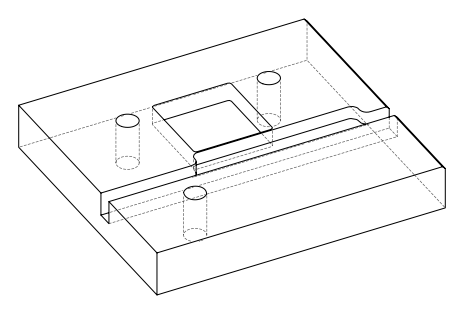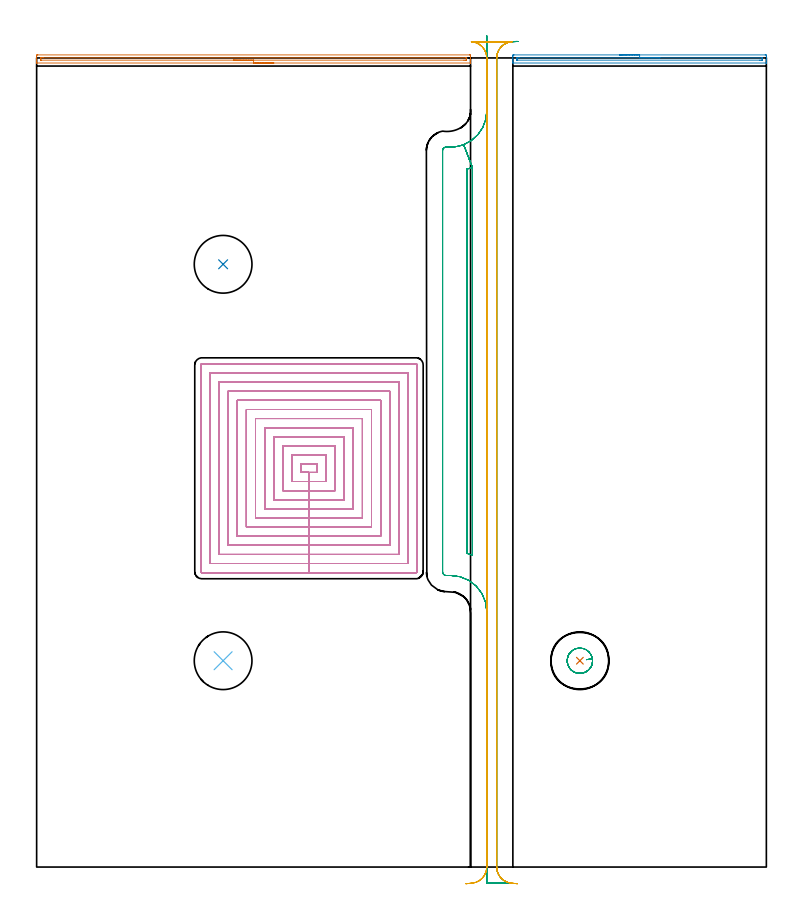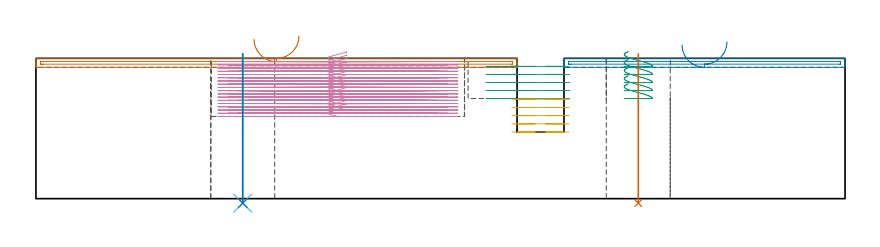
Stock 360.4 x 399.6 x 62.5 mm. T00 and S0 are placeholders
(PLAN: 8 operations, 4 tool changes, 128.3 min)
(1 AREA_MILL | FG_CHAMFER_SURFACE | UGT0205_001 | 3.59 min | 1739 mm3)
(2 AREA_MILL_1 | FG_CHAMFER_SURFACE_1 | UGT0205_001 | 2.16 min | 1024 mm3)
(3 MILL_OPEN_POCKET | POCKET_OPEN | NXT0201_012 | Follow Part, ap 4, ae 75% | 14.03 min | 249743 mm3)
(4 MILL_RECTANGULAR_POCKET | POCKET_RECTANGULAR_STRAIGHT | NXT0201_008 | Follow Part, ap 1.5, ae 75% | 98.93 min | 318473 mm3)
(5 MILL_RECTANGULAR_SLOT | SLOT_RECTANGULAR | NXT0201_012 | Follow Part, ap 4, ae 75% | 8.81 min | 124439 mm3)
(6 INDEXABLE_INSERT_DRILL_THROUGH_HOLE_FROM_SOLID | STEP1HOLE | NXT0302_028 | 0.27 min | 39815 mm3)
(7 INDEXABLE_INSERT_DRILL_THROUGH_HOLE_FROM_SOLID_1 | STEP1HOLE_1 | NXT0302_028 | 0.27 min | 28450 mm3)
(8 INDEXABLE_INSERT_DRILL_THROUGH_HOLE_FROM_SOLID_2 | STEP1HOLE_2 | NXT0302_028 | 0.27 min | 39854 mm3)
(TOOL UGT0205_001 | Chamfer Mill 20 x 3 x 45 deg. | D20 FL50 Z2)
(TOOL NXT0201_012 | ENDMILL 16mm [2P460-1600-NA 1630] | D16 FL38 Z6)
(TOOL NXT0201_008 | ENDMILL 6mm [2P460-0600-NA 1630] | D6 FL26 Z6)
(TOOL NXT0302_028 | Index. Insert Drill 28.5mm [880-D2850L32-03] | D28.5 PA176 FL86 Z2)
(OP 1 AREA_MILL)
G17 G21 G94 G90
T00 M6
G54
G17 G0 G90 X117.15 Y397.1 S1061 M3
G43 Z72.5 H0
G94 G1 X117.112 Z71.628 F250.
X116.998 Z70.763
X116.809 Z69.912
X116.547 Z69.08
X116.213 Z68.274
X115.81 Z67.5
X115.341 Z66.764
X114.81 Z66.072
X114.221 Z65.429
X113.578 Z64.839
X112.886 Z64.308
X112.15 Z63.84
X111.376 Z63.437
X110.57 Z63.103
X109.738 Z62.841
X108.886 Z62.652
X108.022 Z62.538
X107.15 Z62.5
X0.149
X0.01 Y397.103 Z62.488
X0.002 Y397.187 Z62.405
X0. Y397.276 Z62.323
Y397.943 Z61.656
Y398.521 Z61.079
Y399.1 Z60.496
Y399.39 Z60.207
Y399.968 Z59.629
Y400.258 Z59.34
X0.004 Y400.836 Z58.758
X0.01 Y401.093 Z58.502
X0.326 Y401.098 Z58.5
X0.594 Y401.1
X213.705
X213.974 Y401.098
X214.29 Y401.093 Z58.502
X214.3 Y400.836 Z58.758
Y400.258 Z59.34
Y399.968 Z59.629
Y399.39 Z60.207
Y399.1 Z60.496
Y398.521 Z61.079
Y398.232 Z61.367
Y397.276 Z62.323
X214.298 Y397.187 Z62.405
X214.29 Y397.103 Z62.488
X214.151 Y397.1 Z62.5
X107.15
Y398.514 Z61.086
X2.378 Y398.515 Z61.085
X2.086 Y398.516 Z61.084
X2.03 Y398.519 Z61.081
X2.01 Y398.521 Z61.079
X2.007 Y398.532 Z61.068
X2.002 Y398.598 Z61.002
X2.001 Y399.1 Z60.5
X2.002 Y399.466 Z60.134
X2.007 Y399.59 Z60.01
X2.012 Y399.679 Z59.921
X2.077 Y399.68 Z59.92
X2.378 Y399.684 Z59.916
X2.668 Y399.685 Z59.915
X3.27 Y399.686 Z59.914
X211.922 Y399.685 Z59.915
X212.214 Y399.684 Z59.916
X212.27 Y399.681 Z59.919
X212.29 Y399.679 Z59.921
X212.293 Y399.668 Z59.932
X212.298 Y399.602 Z59.998
X212.299 Y399.1 Z60.5
X212.298 Y398.734 Z60.866
X212.293 Y398.61 Z60.99
X212.288 Y398.521 Z61.079
X212.222 Y398.52 Z61.08
X211.922 Y398.516 Z61.084
X211.632 Y398.515 Z61.085
X211.03 Y398.514 Z61.086
X107.15
X106.278 Z61.124
X105.413 Z61.238
X104.562 Z61.426
X103.73 Z61.689
X102.924 Z62.023
X102.15 Z62.425
X101.414 Z62.894
X100.722 Z63.425
X100.079 Z64.015
X99.489 Z64.658
X98.958 Z65.35
X98.49 Z66.086
X98.087 Z66.86
X97.753 Z67.666
X97.491 Z68.498
X97.302 Z69.349
X97.188 Z70.214
X97.15 Z71.086
G0 Z72.5
M5
M2
(OP 2 AREA_MILL_1)
G17 G21 G94 G90
T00 M6
G54
G17 G0 G90 X287.8 Y401.1 S1061 M3
G43 Z72.5 H0
Z68.5
G94 G1 X287.838 Z67.628 F250.
X287.952 Z66.763
X288.141 Z65.912
X288.403 Z65.08
X288.737 Z64.274
X289.14 Z63.5
X289.608 Z62.764
X290.14 Z62.072
X290.729 Z61.429
X291.372 Z60.84
X292.064 Z60.308
X292.8 Z59.84
X293.574 Z59.437
X294.38 Z59.103
X295.212 Z58.841
X296.064 Z58.652
X296.928 Z58.538
X297.8 Z58.5
X359.8
X360.069 Y401.098
X360.39 Y401.093 Z58.502
X360.4 Y400.836 Z58.758
Y400.268 Z59.329
Y399.968 Z59.629
Y399.4 Z60.197
Y399.1 Z60.496
Y398.5 Z61.1
Y398.232 Z61.367
Y397.282 Z62.317
X360.399 Y397.191 Z62.401
X360.397 Y397.15 Z62.441
X360.39 Y397.103 Z62.488
X360.246 Y397.1 Z62.5
X235.354
X235.21 Y397.103 Z62.488
X235.202 Y397.19 Z62.402
X235.2 Y397.282 Z62.317
Y397.964 Z61.635
Y398.5 Z61.1
Y399.1 Z60.496
Y399.4 Z60.197
Y399.968 Z59.629
Y400.268 Z59.329
X235.204 Y400.836 Z58.758
X235.21 Y401.093 Z58.502
X235.531 Y401.098 Z58.5
X235.8 Y401.1
X297.8
Y399.686 Z59.914
X358.016 Y399.685 Z59.915
X358.308 Y399.684 Z59.916
X358.367 Y399.681 Z59.919
X358.39 Y399.679 Z59.921
X358.392 Y399.667 Z59.933
X358.398 Y399.596 Z60.004
X358.399 Y399.1 Z60.5
X358.397 Y398.729 Z60.871
X358.39 Y398.602 Z60.998
X358.382 Y398.521 Z61.079
X358.316 Y398.52 Z61.08
X358.016 Y398.516 Z61.084
X357.725 Y398.515 Z61.085
X357.123 Y398.514 Z61.086
X237.584 Y398.515 Z61.085
X237.292 Y398.516 Z61.084
X237.233 Y398.519 Z61.081
X237.21 Y398.521 Z61.079
X237.208 Y398.533 Z61.067
X237.202 Y398.604 Z60.996
X237.201 Y399.1 Z60.5
X237.203 Y399.471 Z60.129
X237.21 Y399.598 Z60.002
X237.218 Y399.679 Z59.921
X237.284 Y399.681 Z59.919
X237.584 Y399.684 Z59.916
X237.875 Y399.685 Z59.915
X238.476 Y399.686 Z59.914
X297.8
X298.672 Z59.952
X299.536 Z60.066
X300.388 Z60.255
X301.22 Z60.517
X302.026 Z60.851
X302.8 Z61.254
X303.536 Z61.723
X304.228 Z62.254
X304.871 Z62.843
X305.46 Z63.486
X305.992 Z64.178
X306.46 Z64.914
X306.863 Z65.688
X307.197 Z66.494
X307.459 Z67.326
X307.648 Z68.178
X307.762 Z69.043
X307.8 Z69.914
G0 Z72.5
M5
M2
(OP 3 MILL_OPEN_POCKET)
G17 G21 G94 G90
T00 M6
G54
G17 G0 G90 X222.3 Y410.6 S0 M3
G43 Z72.5 H1
Z58.92
G94 G1 Y407.6 F250.
Y373.4 F500.
G2 X210.891 Y356.787 R17.8
G1 X215.2 Y345.587
G2 X212.5 Y344.694 R29.8
G1 Y154.906
G2 X215.2 Y154.013 R29.8
G1 Y345.587
X210.891 Y356.787
G2 X204.5 Y355.6 R17.8
G1 X202.3
G3 X200.5 Y353.8 R1.8
G1 Y145.8
G3 X202.3 Y144. R1.8
G1 X204.5
G2 X222.3 Y126.2 R17.8
G1 Y-8.
X234.508
Y-7.97
G2 X227.2 Y0. R8.
G1 Y399.6
G2 X234.401 Y407.56 R8.
G1 X237.386 Y407.86 F250.
G0 X222.3 Y410.6 Z55.34
G1 Y407.6
Y373.4 F500.
G2 X210.891 Y356.787 R17.8
G1 X215.2 Y345.587
G2 X212.5 Y344.694 R29.8
G1 Y154.906
G2 X215.2 Y154.013 R29.8
G1 Y345.587
X210.891 Y356.787
G2 X204.5 Y355.6 R17.8
G1 X202.3
G3 X200.5 Y353.8 R1.8
G1 Y145.8
G3 X202.3 Y144. R1.8
G1 X204.5
G2 X222.3 Y126.2 R17.8
G1 Y-8.
X234.508
Y-7.97
G2 X227.2 Y0. R8.
G1 Y399.6
G2 X234.8 Y407.59 R8.
G1 X237.796 Y407.74 F250.
G0 X222.3 Y410.6 Z51.76
G1 Y407.6
Y373.4 F500.
G2 X210.891 Y356.787 R17.8
G1 X215.2 Y345.587
G2 X212.5 Y344.694 R29.8
G1 Y154.906
G2 X215.2 Y154.013 R29.8
G1 Y345.587
X210.891 Y356.787
G2 X204.5 Y355.6 R17.8
G1 X202.3
G3 X200.5 Y353.8 R1.8
G1 Y145.8
G3 X202.3 Y144. R1.8
G1 X204.5
G2 X222.3 Y126.2 R17.8
G1 Y-8.
X234.508
Y-7.97
G2 X227.2 Y0. R8.
G1 Y399.6
G2 X234.8 Y407.59 R8.
G1 X237.796 Y407.74 F250.
G0 X222.3 Y410.6 Z48.18
G1 Y407.6
Y373.4 F500.
G2 X210.891 Y356.787 R17.8
G1 X215.2 Y345.587
G2 X212.5 Y344.694 R29.8
G1 Y154.906
G2 X215.2 Y154.013 R29.8
G1 Y345.587
X210.891 Y356.787
G2 X204.5 Y355.6 R17.8
G1 X202.3
G3 X200.5 Y353.8 R1.8
G1 Y145.8
G3 X202.3 Y144. R1.8
G1 X204.5
G2 X222.3 Y126.2 R17.8
G1 Y-8.
X234.508
Y-7.97
G2 X227.2 Y0. R8.
G1 Y399.6
G2 X234.8 Y407.59 R8.
G1 X237.796 Y407.74 F250.
G0 X222.3 Y410.6 Z44.6
G1 Y407.6
Y373.4 F500.
G2 X210.891 Y356.787 R17.8
G1 X215.2 Y345.587
G2 X212.5 Y344.694 R29.8
G1 Y154.906
G2 X215.2 Y154.013 R29.8
G1 Y345.587
X210.891 Y356.787
G2 X204.5 Y355.6 R17.8
G1 X202.3
G3 X200.5 Y353.8 R1.8
G1 Y145.8
G3 X202.3 Y144. R1.8
G1 X204.5
G2 X222.3 Y126.2 R17.8
G1 Y-8.
X234.508
Y-7.97
G2 X227.2 Y0. R8.
G1 Y399.6
G2 X234.8 Y407.59 R8.
G1 X237.796 Y407.74 F250.
G0 Z72.5
X263.881 Y106.326
Z65.5
G1 X263.432 Y105.828 Z65.32
X263.042 Y105.288 Z65.142
X262.712 Y104.71 Z64.963
X262.445 Y104.1 Z64.785
X262.244 Y103.465 Z64.607
X262.112 Y102.813 Z64.428
X262.05 Y102.15 Z64.25
Y101.65 Z64.116
X262.112 Y100.987 Z63.937
X262.244 Y100.335 Z63.759
X262.445 Y99.7 Z63.581
X262.712 Y99.09 Z63.402
X263.042 Y98.512 Z63.224
X263.432 Y97.972 Z63.046
X263.877 Y97.477 Z62.867
X264.372 Y97.032 Z62.689
X264.912 Y96.642 Z62.51
X265.49 Y96.312 Z62.332
X266.1 Y96.045 Z62.154
X266.735 Y95.844 Z61.975
X267.387 Y95.712 Z61.797
X268.05 Y95.65 Z61.618
X268.55 Z61.484
X269.213 Y95.712 Z61.306
X269.865 Y95.844 Z61.128
X270.5 Y96.045 Z60.949
X271.11 Y96.312 Z60.771
X271.688 Y96.642 Z60.592
X272.228 Y97.032 Z60.414
X272.723 Y97.477 Z60.236
X273.168 Y97.972 Z60.057
X273.558 Y98.512 Z59.879
X273.888 Y99.09 Z59.7
X274.155 Y99.7 Z59.522
X274.356 Y100.335 Z59.344
X274.488 Y100.987 Z59.165
X274.55 Y101.65 Z58.987
Y101.9 Z58.92
G3 X268.3 Y108.15 R6.25 F500.
X274.55 Y101.9 R-6.25
X274.47 Y102.896 R6.25
G1 X271.508 Y102.418 F250.
G0 X263.881 Y106.326 Z61.92
G1 X263.432 Y105.828 Z61.74
X263.042 Y105.288 Z61.562
X262.712 Y104.71 Z61.383
X262.445 Y104.1 Z61.205
X262.244 Y103.465 Z61.027
X262.112 Y102.813 Z60.848
X262.05 Y102.15 Z60.67
Y101.65 Z60.536
X262.112 Y100.987 Z60.357
X262.244 Y100.335 Z60.179
X262.445 Y99.7 Z60.001
X262.712 Y99.09 Z59.822
X263.042 Y98.512 Z59.644
X263.432 Y97.972 Z59.466
X263.877 Y97.477 Z59.287
X264.372 Y97.032 Z59.109
X264.912 Y96.642 Z58.93
X265.49 Y96.312 Z58.752
X266.1 Y96.045 Z58.574
X266.735 Y95.844 Z58.395
X267.387 Y95.712 Z58.217
X268.05 Y95.65 Z58.038
X268.55 Z57.904
X269.213 Y95.712 Z57.726
X269.865 Y95.844 Z57.548
X270.5 Y96.045 Z57.369
X271.11 Y96.312 Z57.191
X271.688 Y96.642 Z57.012
X272.228 Y97.032 Z56.834
X272.723 Y97.477 Z56.656
X273.168 Y97.972 Z56.477
X273.558 Y98.512 Z56.299
X273.888 Y99.09 Z56.121
X274.155 Y99.7 Z55.942
X274.356 Y100.335 Z55.764
X274.488 Y100.987 Z55.585
X274.55 Y101.65 Z55.407
Y101.9 Z55.34
G3 X268.3 Y108.15 R6.25 F500.
X274.55 Y101.9 R-6.25
X274.47 Y102.896 R6.25
G1 X271.508 Y102.418 F250.
G0 X263.881 Y106.326 Z58.34
G1 X263.432 Y105.828 Z58.16
X263.042 Y105.288 Z57.982
X262.712 Y104.71 Z57.803
X262.445 Y104.1 Z57.625
X262.244 Y103.465 Z57.447
X262.112 Y102.813 Z57.268
X262.05 Y102.15 Z57.09
Y101.65 Z56.956
X262.112 Y100.987 Z56.778
X262.244 Y100.335 Z56.599
X262.445 Y99.7 Z56.421
X262.712 Y99.09 Z56.242
X263.042 Y98.512 Z56.064
X263.432 Y97.972 Z55.886
X263.877 Y97.477 Z55.707
X264.372 Y97.032 Z55.529
X264.912 Y96.642 Z55.35
X265.49 Y96.312 Z55.172
X266.1 Y96.045 Z54.994
X266.735 Y95.844 Z54.815
X267.387 Y95.712 Z54.637
X268.05 Y95.65 Z54.458
X268.55 Z54.324
X269.213 Y95.712 Z54.146
X269.865 Y95.844 Z53.968
X270.5 Y96.045 Z53.789
X271.11 Y96.312 Z53.611
X271.688 Y96.642 Z53.432
X272.228 Y97.032 Z53.254
X272.723 Y97.477 Z53.076
X273.168 Y97.972 Z52.897
X273.558 Y98.512 Z52.719
X273.888 Y99.09 Z52.541
X274.155 Y99.7 Z52.362
X274.356 Y100.335 Z52.184
X274.488 Y100.987 Z52.005
X274.55 Y101.65 Z51.827
Y101.9 Z51.76
G3 X268.3 Y108.15 R6.25 F500.
X274.55 Y101.9 R-6.25
X274.47 Y102.896 R6.25
G1 X271.508 Y102.418 F250.
G0 X263.881 Y106.326 Z54.76
G1 X263.432 Y105.828 Z54.58
X263.042 Y105.288 Z54.402
X262.712 Y104.71 Z54.223
X262.445 Y104.1 Z54.045
X262.244 Y103.465 Z53.867
X262.112 Y102.813 Z53.688
X262.05 Y102.15 Z53.51
Y101.65 Z53.376
X262.112 Y100.987 Z53.198
X262.244 Y100.335 Z53.019
X262.445 Y99.7 Z52.841
X262.712 Y99.09 Z52.662
X263.042 Y98.512 Z52.484
X263.432 Y97.972 Z52.306
X263.877 Y97.477 Z52.127
X264.372 Y97.032 Z51.949
X264.912 Y96.642 Z51.77
X265.49 Y96.312 Z51.592
X266.1 Y96.045 Z51.414
X266.735 Y95.844 Z51.235
X267.387 Y95.712 Z51.057
X268.05 Y95.65 Z50.878
X268.55 Z50.744
X269.213 Y95.712 Z50.566
X269.865 Y95.844 Z50.388
X270.5 Y96.045 Z50.209
X271.11 Y96.312 Z50.031
X271.688 Y96.642 Z49.852
X272.228 Y97.032 Z49.674
X272.723 Y97.477 Z49.496
X273.168 Y97.972 Z49.317
X273.558 Y98.512 Z49.139
X273.888 Y99.09 Z48.961
X274.155 Y99.7 Z48.782
X274.356 Y100.335 Z48.604
X274.488 Y100.987 Z48.425
X274.55 Y101.65 Z48.247
Y101.9 Z48.18
G3 X268.3 Y108.15 R6.25 F500.
X274.55 Y101.9 R-6.25
X274.47 Y102.896 R6.25
G1 X271.508 Y102.418 F250.
G0 X263.881 Y106.326 Z51.18
G1 X263.432 Y105.828 Z51.
X263.042 Y105.288 Z50.822
X262.712 Y104.71 Z50.644
X262.445 Y104.1 Z50.465
X262.244 Y103.465 Z50.287
X262.112 Y102.813 Z50.108
X262.05 Y102.15 Z49.93
Y101.65 Z49.796
X262.112 Y100.987 Z49.618
X262.244 Y100.335 Z49.439
X262.445 Y99.7 Z49.261
X262.712 Y99.09 Z49.082
X263.042 Y98.512 Z48.904
X263.432 Y97.972 Z48.726
X263.877 Y97.477 Z48.547
X264.372 Y97.032 Z48.369
X264.912 Y96.642 Z48.19
X265.49 Y96.312 Z48.012
X266.1 Y96.045 Z47.834
X266.735 Y95.844 Z47.655
X267.387 Y95.712 Z47.477
X268.05 Y95.65 Z47.298
X268.55 Z47.164
X269.213 Y95.712 Z46.986
X269.865 Y95.844 Z46.808
X270.5 Y96.045 Z46.629
X271.11 Y96.312 Z46.451
X271.688 Y96.642 Z46.273
X272.228 Y97.032 Z46.094
X272.723 Y97.477 Z45.916
X273.168 Y97.972 Z45.737
X273.558 Y98.512 Z45.559
X273.888 Y99.09 Z45.381
X274.155 Y99.7 Z45.202
X274.356 Y100.335 Z45.024
X274.488 Y100.987 Z44.845
X274.55 Y101.65 Z44.667
Y101.9 Z44.6
G3 X268.3 Y108.15 R6.25 F500.
X274.55 Y101.9 R-6.25
X274.47 Y102.896 R6.25
G1 X271.508 Y102.418 F250.
G0 Z72.5
M5
M2
(OP 4 MILL_RECTANGULAR_POCKET)
G17 G21 G94 G90
T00 M6
G54
G17 G0 G90 X138.4 Y198.234 S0 M3
G43 Z72.5 H1
Z65.5
G94 G1 Y199. Z65.295 F250.
X130.6 Z63.205
Y194.9 Z62.106
X134.5 Z61.061
X138.4 F500.
Y199.
X130.6
Y194.9
X134.5
Y190.4
X142.9
Y203.5
X126.1
Y190.4
X134.5
Y185.9
X147.4
Y208.
X121.6
Y185.9
X134.5
Y181.4
X151.9
Y212.5
X117.1
Y181.4
X134.5
Y176.9
X156.4
Y217.
X112.6
Y176.9
X134.5
Y172.4
X160.9
Y221.5
X108.1
Y172.4
X134.5
Y167.9
X165.4
Y226.
X103.6
Y167.9
X134.5
Y163.4
X169.9
Y230.5
X99.1
Y163.4
X134.5
Y158.9
X174.4
Y235.
X94.6
Y158.9
X134.5
Y154.4
X178.9
Y239.5
X90.1
Y154.4
X134.5
Y149.9
X183.4
Y244.
X85.6
Y149.9
X134.5
Y145.4
X187.4
G3 X187.9 Y145.9 R0.5
G1 Y248.
G3 X187.4 Y248.5 R0.5
G1 X81.6
G3 X81.1 Y248. R0.5
G1 Y145.9
G3 X81.6 Y145.4 R0.5
G1 X134.5
X135.5
G0 X138.4 Y198.234 Z64.061
G1 Y199. Z63.856 F250.
X130.6 Z61.766
Y194.9 Z60.667
X134.5 Z59.622
X138.4 F500.
Y199.
X130.6
Y194.9
X134.5
Y190.4
X142.9
Y203.5
X126.1
Y190.4
X134.5
Y185.9
X147.4
Y208.
X121.6
Y185.9
X134.5
Y181.4
X151.9
Y212.5
X117.1
Y181.4
X134.5
Y176.9
X156.4
Y217.
X112.6
Y176.9
X134.5
Y172.4
X160.9
Y221.5
X108.1
Y172.4
X134.5
Y167.9
X165.4
Y226.
X103.6
Y167.9
X134.5
Y163.4
X169.9
Y230.5
X99.1
Y163.4
X134.5
Y158.9
X174.4
Y235.
X94.6
Y158.9
X134.5
Y154.4
X178.9
Y239.5
X90.1
Y154.4
X134.5
Y149.9
X183.4
Y244.
X85.6
Y149.9
X134.5
Y145.4
X187.4
G3 X187.9 Y145.9 R0.5
G1 Y248.
G3 X187.4 Y248.5 R0.5
G1 X81.6
G3 X81.1 Y248. R0.5
G1 Y145.9
G3 X81.6 Y145.4 R0.5
G1 X134.5
X135.5
G0 X138.4 Y198.234 Z62.622
G1 Y199. Z62.417 F250.
X130.6 Z60.327
Y194.9 Z59.228
X134.5 Z58.183
X138.4 F500.
Y199.
X130.6
Y194.9
X134.5
Y190.4
X142.9
Y203.5
X126.1
Y190.4
X134.5
Y185.9
X147.4
Y208.
X121.6
Y185.9
X134.5
Y181.4
X151.9
Y212.5
X117.1
Y181.4
X134.5
Y176.9
X156.4
Y217.
X112.6
Y176.9
X134.5
Y172.4
X160.9
Y221.5
X108.1
Y172.4
X134.5
Y167.9
X165.4
Y226.
X103.6
Y167.9
X134.5
Y163.4
X169.9
Y230.5
X99.1
Y163.4
X134.5
Y158.9
X174.4
Y235.
X94.6
Y158.9
X134.5
Y154.4
X178.9
Y239.5
X90.1
Y154.4
X134.5
Y149.9
X183.4
Y244.
X85.6
Y149.9
X134.5
Y145.4
X187.4
G3 X187.9 Y145.9 R0.5
G1 Y248.
G3 X187.4 Y248.5 R0.5
G1 X81.6
G3 X81.1 Y248. R0.5
G1 Y145.9
G3 X81.6 Y145.4 R0.5
G1 X134.5
X135.5
G0 X138.4 Y198.234 Z61.183
G1 Y199. Z60.978 F250.
X130.6 Z58.888
Y194.9 Z57.789
X134.5 Z56.744
X138.4 F500.
Y199.
X130.6
Y194.9
X134.5
Y190.4
X142.9
Y203.5
X126.1
Y190.4
X134.5
Y185.9
X147.4
Y208.
X121.6
Y185.9
X134.5
Y181.4
X151.9
Y212.5
X117.1
Y181.4
X134.5
Y176.9
X156.4
Y217.
X112.6
Y176.9
X134.5
Y172.4
X160.9
Y221.5
X108.1
Y172.4
X134.5
Y167.9
X165.4
Y226.
X103.6
Y167.9
X134.5
Y163.4
X169.9
Y230.5
X99.1
Y163.4
X134.5
Y158.9
X174.4
Y235.
X94.6
Y158.9
X134.5
Y154.4
X178.9
Y239.5
X90.1
Y154.4
X134.5
Y149.9
X183.4
Y244.
X85.6
Y149.9
X134.5
Y145.4
X187.4
G3 X187.9 Y145.9 R0.5
G1 Y248.
G3 X187.4 Y248.5 R0.5
G1 X81.6
G3 X81.1 Y248. R0.5
G1 Y145.9
G3 X81.6 Y145.4 R0.5
G1 X134.5
X135.5
G0 X138.4 Y198.234 Z59.744
G1 Y199. Z59.539 F250.
X130.6 Z57.449
Y194.9 Z56.35
X134.5 Z55.305
X138.4 F500.
Y199.
X130.6
Y194.9
X134.5
Y190.4
X142.9
Y203.5
X126.1
Y190.4
X134.5
Y185.9
X147.4
Y208.
X121.6
Y185.9
X134.5
Y181.4
X151.9
Y212.5
X117.1
Y181.4
X134.5
Y176.9
X156.4
Y217.
X112.6
Y176.9
X134.5
Y172.4
X160.9
Y221.5
X108.1
Y172.4
X134.5
Y167.9
X165.4
Y226.
X103.6
Y167.9
X134.5
Y163.4
X169.9
Y230.5
X99.1
Y163.4
X134.5
Y158.9
X174.4
Y235.
X94.6
Y158.9
X134.5
Y154.4
X178.9
Y239.5
X90.1
Y154.4
X134.5
Y149.9
X183.4
Y244.
X85.6
Y149.9
X134.5
Y145.4
X187.4
G3 X187.9 Y145.9 R0.5
G1 Y248.
G3 X187.4 Y248.5 R0.5
G1 X81.6
G3 X81.1 Y248. R0.5
G1 Y145.9
G3 X81.6 Y145.4 R0.5
G1 X134.5
X135.5
G0 X138.4 Y198.234 Z58.305
G1 Y199. Z58.1 F250.
X130.6 Z56.01
Y194.9 Z54.912
X134.5 Z53.867
X138.4 F500.
Y199.
X130.6
Y194.9
X134.5
Y190.4
X142.9
Y203.5
X126.1
Y190.4
X134.5
Y185.9
X147.4
Y208.
X121.6
Y185.9
X134.5
Y181.4
X151.9
Y212.5
X117.1
Y181.4
X134.5
Y176.9
X156.4
Y217.
X112.6
Y176.9
X134.5
Y172.4
X160.9
Y221.5
X108.1
Y172.4
X134.5
Y167.9
X165.4
Y226.
X103.6
Y167.9
X134.5
Y163.4
X169.9
Y230.5
X99.1
Y163.4
X134.5
Y158.9
X174.4
Y235.
X94.6
Y158.9
X134.5
Y154.4
X178.9
Y239.5
X90.1
Y154.4
X134.5
Y149.9
X183.4
Y244.
X85.6
Y149.9
X134.5
Y145.4
X187.4
G3 X187.9 Y145.9 R0.5
G1 Y248.
G3 X187.4 Y248.5 R0.5
G1 X81.6
G3 X81.1 Y248. R0.5
G1 Y145.9
G3 X81.6 Y145.4 R0.5
G1 X134.5
X135.5
G0 X138.4 Y198.234 Z56.867
G1 Y199. Z56.661 F250.
X130.6 Z54.571
Y194.9 Z53.473
X134.5 Z52.428
X138.4 F500.
Y199.
X130.6
Y194.9
X134.5
Y190.4
X142.9
Y203.5
X126.1
Y190.4
X134.5
Y185.9
X147.4
Y208.
X121.6
Y185.9
X134.5
Y181.4
X151.9
Y212.5
X117.1
Y181.4
X134.5
Y176.9
X156.4
Y217.
X112.6
Y176.9
X134.5
Y172.4
X160.9
Y221.5
X108.1
Y172.4
X134.5
Y167.9
X165.4
Y226.
X103.6
Y167.9
X134.5
Y163.4
X169.9
Y230.5
X99.1
Y163.4
X134.5
Y158.9
X174.4
Y235.
X94.6
Y158.9
X134.5
Y154.4
X178.9
Y239.5
X90.1
Y154.4
X134.5
Y149.9
X183.4
Y244.
X85.6
Y149.9
X134.5
Y145.4
X187.4
G3 X187.9 Y145.9 R0.5
G1 Y248.
G3 X187.4 Y248.5 R0.5
G1 X81.6
G3 X81.1 Y248. R0.5
G1 Y145.9
G3 X81.6 Y145.4 R0.5
G1 X134.5
X135.5
G0 X138.4 Y198.234 Z55.428
G1 Y199. Z55.222 F250.
X130.6 Z53.132
Y194.9 Z52.034
X134.5 Z50.989
X138.4 F500.
Y199.
X130.6
Y194.9
X134.5
Y190.4
X142.9
Y203.5
X126.1
Y190.4
X134.5
Y185.9
X147.4
Y208.
X121.6
Y185.9
X134.5
Y181.4
X151.9
Y212.5
X117.1
Y181.4
X134.5
Y176.9
X156.4
Y217.
X112.6
Y176.9
X134.5
Y172.4
X160.9
Y221.5
X108.1
Y172.4
X134.5
Y167.9
X165.4
Y226.
X103.6
Y167.9
X134.5
Y163.4
X169.9
Y230.5
X99.1
Y163.4
X134.5
Y158.9
X174.4
Y235.
X94.6
Y158.9
X134.5
Y154.4
X178.9
Y239.5
X90.1
Y154.4
X134.5
Y149.9
X183.4
Y244.
X85.6
Y149.9
X134.5
Y145.4
X187.4
G3 X187.9 Y145.9 R0.5
G1 Y248.
G3 X187.4 Y248.5 R0.5
G1 X81.6
G3 X81.1 Y248. R0.5
G1 Y145.9
G3 X81.6 Y145.4 R0.5
G1 X134.5
X135.5
G0 X138.4 Y198.234 Z53.989
G1 Y199. Z53.784 F250.
X130.6 Z51.694
Y194.9 Z50.595
X134.5 Z49.55
X138.4 F500.
Y199.
X130.6
Y194.9
X134.5
Y190.4
X142.9
Y203.5
X126.1
Y190.4
X134.5
Y185.9
X147.4
Y208.
X121.6
Y185.9
X134.5
Y181.4
X151.9
Y212.5
X117.1
Y181.4
X134.5
Y176.9
X156.4
Y217.
X112.6
Y176.9
X134.5
Y172.4
X160.9
Y221.5
X108.1
Y172.4
X134.5
Y167.9
X165.4
Y226.
X103.6
Y167.9
X134.5
Y163.4
X169.9
Y230.5
X99.1
Y163.4
X134.5
Y158.9
X174.4
Y235.
X94.6
Y158.9
X134.5
Y154.4
X178.9
Y239.5
X90.1
Y154.4
X134.5
Y149.9
X183.4
Y244.
X85.6
Y149.9
X134.5
Y145.4
X187.4
G3 X187.9 Y145.9 R0.5
G1 Y248.
G3 X187.4 Y248.5 R0.5
G1 X81.6
G3 X81.1 Y248. R0.5
G1 Y145.9
G3 X81.6 Y145.4 R0.5
G1 X134.5
X135.5
G0 X138.4 Y198.234 Z52.55
G1 Y199. Z52.345 F250.
X130.6 Z50.255
Y194.9 Z49.156
X134.5 Z48.111
X138.4 F500.
Y199.
X130.6
Y194.9
X134.5
Y190.4
X142.9
Y203.5
X126.1
Y190.4
X134.5
Y185.9
X147.4
Y208.
X121.6
Y185.9
X134.5
Y181.4
X151.9
Y212.5
X117.1
Y181.4
X134.5
Y176.9
X156.4
Y217.
X112.6
Y176.9
X134.5
Y172.4
X160.9
Y221.5
X108.1
Y172.4
X134.5
Y167.9
X165.4
Y226.
X103.6
Y167.9
X134.5
Y163.4
X169.9
Y230.5
X99.1
Y163.4
X134.5
Y158.9
X174.4
Y235.
X94.6
Y158.9
X134.5
Y154.4
X178.9
Y239.5
X90.1
Y154.4
X134.5
Y149.9
X183.4
Y244.
X85.6
Y149.9
X134.5
Y145.4
X187.4
G3 X187.9 Y145.9 R0.5
G1 Y248.
G3 X187.4 Y248.5 R0.5
G1 X81.6
G3 X81.1 Y248. R0.5
G1 Y145.9
G3 X81.6 Y145.4 R0.5
G1 X134.5
X135.5
G0 X138.4 Y198.234 Z51.111
G1 Y199. Z50.906 F250.
X130.6 Z48.816
Y194.9 Z47.717
X134.5 Z46.672
X138.4 F500.
Y199.
X130.6
Y194.9
X134.5
Y190.4
X142.9
Y203.5
X126.1
Y190.4
X134.5
Y185.9
X147.4
Y208.
X121.6
Y185.9
X134.5
Y181.4
X151.9
Y212.5
X117.1
Y181.4
X134.5
Y176.9
X156.4
Y217.
X112.6
Y176.9
X134.5
Y172.4
X160.9
Y221.5
X108.1
Y172.4
X134.5
Y167.9
X165.4
Y226.
X103.6
Y167.9
X134.5
Y163.4
X169.9
Y230.5
X99.1
Y163.4
X134.5
Y158.9
X174.4
Y235.
X94.6
Y158.9
X134.5
Y154.4
X178.9
Y239.5
X90.1
Y154.4
X134.5
Y149.9
X183.4
Y244.
X85.6
Y149.9
X134.5
Y145.4
X187.4
G3 X187.9 Y145.9 R0.5
G1 Y248.
G3 X187.4 Y248.5 R0.5
G1 X81.6
G3 X81.1 Y248. R0.5
G1 Y145.9
G3 X81.6 Y145.4 R0.5
G1 X134.5
X135.5
G0 X138.4 Y198.234 Z49.672
G1 Y199. Z49.467 F250.
X130.6 Z47.377
Y194.9 Z46.278
X134.5 Z45.233
X138.4 F500.
Y199.
X130.6
Y194.9
X134.5
Y190.4
X142.9
Y203.5
X126.1
Y190.4
X134.5
Y185.9
X147.4
Y208.
X121.6
Y185.9
X134.5
Y181.4
X151.9
Y212.5
X117.1
Y181.4
X134.5
Y176.9
X156.4
Y217.
X112.6
Y176.9
X134.5
Y172.4
X160.9
Y221.5
X108.1
Y172.4
X134.5
Y167.9
X165.4
Y226.
X103.6
Y167.9
X134.5
Y163.4
X169.9
Y230.5
X99.1
Y163.4
X134.5
Y158.9
X174.4
Y235.
X94.6
Y158.9
X134.5
Y154.4
X178.9
Y239.5
X90.1
Y154.4
X134.5
Y149.9
X183.4
Y244.
X85.6
Y149.9
X134.5
Y145.4
X187.4
G3 X187.9 Y145.9 R0.5
G1 Y248.
G3 X187.4 Y248.5 R0.5
G1 X81.6
G3 X81.1 Y248. R0.5
G1 Y145.9
G3 X81.6 Y145.4 R0.5
G1 X134.5
X135.5
G0 X138.4 Y198.234 Z48.233
G1 Y199. Z48.028 F250.
X130.6 Z45.938
Y194.9 Z44.839
X134.5 Z43.794
X138.4 F500.
Y199.
X130.6
Y194.9
X134.5
Y190.4
X142.9
Y203.5
X126.1
Y190.4
X134.5
Y185.9
X147.4
Y208.
X121.6
Y185.9
X134.5
Y181.4
X151.9
Y212.5
X117.1
Y181.4
X134.5
Y176.9
X156.4
Y217.
X112.6
Y176.9
X134.5
Y172.4
X160.9
Y221.5
X108.1
Y172.4
X134.5
Y167.9
X165.4
Y226.
X103.6
Y167.9
X134.5
Y163.4
X169.9
Y230.5
X99.1
Y163.4
X134.5
Y158.9
X174.4
Y235.
X94.6
Y158.9
X134.5
Y154.4
X178.9
Y239.5
X90.1
Y154.4
X134.5
Y149.9
X183.4
Y244.
X85.6
Y149.9
X134.5
Y145.4
X187.4
G3 X187.9 Y145.9 R0.5
G1 Y248.
G3 X187.4 Y248.5 R0.5
G1 X81.6
G3 X81.1 Y248. R0.5
G1 Y145.9
G3 X81.6 Y145.4 R0.5
G1 X134.5
X135.5
G0 X138.4 Y198.234 Z46.794
G1 Y199. Z46.589 F250.
X130.6 Z44.499
Y194.9 Z43.401
X134.5 Z42.356
X138.4 F500.
Y199.
X130.6
Y194.9
X134.5
Y190.4
X142.9
Y203.5
X126.1
Y190.4
X134.5
Y185.9
X147.4
Y208.
X121.6
Y185.9
X134.5
Y181.4
X151.9
Y212.5
X117.1
Y181.4
X134.5
Y176.9
X156.4
Y217.
X112.6
Y176.9
X134.5
Y172.4
X160.9
Y221.5
X108.1
Y172.4
X134.5
Y167.9
X165.4
Y226.
X103.6
Y167.9
X134.5
Y163.4
X169.9
Y230.5
X99.1
Y163.4
X134.5
Y158.9
X174.4
Y235.
X94.6
Y158.9
X134.5
Y154.4
X178.9
Y239.5
X90.1
Y154.4
X134.5
Y149.9
X183.4
Y244.
X85.6
Y149.9
X134.5
Y145.4
X187.4
G3 X187.9 Y145.9 R0.5
G1 Y248.
G3 X187.4 Y248.5 R0.5
G1 X81.6
G3 X81.1 Y248. R0.5
G1 Y145.9
G3 X81.6 Y145.4 R0.5
G1 X134.5
X135.5
G0 X138.4 Y198.234 Z45.356
G1 Y199. Z45.15 F250.
X130.6 Z43.06
Y194.9 Z41.962
X134.5 Z40.917
X138.4 F500.
Y199.
X130.6
Y194.9
X134.5
Y190.4
X142.9
Y203.5
X126.1
Y190.4
X134.5
Y185.9
X147.4
Y208.
X121.6
Y185.9
X134.5
Y181.4
X151.9
Y212.5
X117.1
Y181.4
X134.5
Y176.9
X156.4
Y217.
X112.6
Y176.9
X134.5
Y172.4
X160.9
Y221.5
X108.1
Y172.4
X134.5
Y167.9
X165.4
Y226.
X103.6
Y167.9
X134.5
Y163.4
X169.9
Y230.5
X99.1
Y163.4
X134.5
Y158.9
X174.4
Y235.
X94.6
Y158.9
X134.5
Y154.4
X178.9
Y239.5
X90.1
Y154.4
X134.5
Y149.9
X183.4
Y244.
X85.6
Y149.9
X134.5
Y145.4
X187.4
G3 X187.9 Y145.9 R0.5
G1 Y248.
G3 X187.4 Y248.5 R0.5
G1 X81.6
G3 X81.1 Y248. R0.5
G1 Y145.9
G3 X81.6 Y145.4 R0.5
G1 X134.5
X135.5
G0 X138.4 Y198.234 Z43.917
G1 Y199. Z43.711 F250.
X130.6 Z41.621
Y194.9 Z40.523
X134.5 Z39.478
X138.4 F500.
Y199.
X130.6
Y194.9
X134.5
Y190.4
X142.9
Y203.5
X126.1
Y190.4
X134.5
Y185.9
X147.4
Y208.
X121.6
Y185.9
X134.5
Y181.4
X151.9
Y212.5
X117.1
Y181.4
X134.5
Y176.9
X156.4
Y217.
X112.6
Y176.9
X134.5
Y172.4
X160.9
Y221.5
X108.1
Y172.4
X134.5
Y167.9
X165.4
Y226.
X103.6
Y167.9
X134.5
Y163.4
X169.9
Y230.5
X99.1
Y163.4
X134.5
Y158.9
X174.4
Y235.
X94.6
Y158.9
X134.5
Y154.4
X178.9
Y239.5
X90.1
Y154.4
X134.5
Y149.9
X183.4
Y244.
X85.6
Y149.9
X134.5
Y145.4
X187.4
G3 X187.9 Y145.9 R0.5
G1 Y248.
G3 X187.4 Y248.5 R0.5
G1 X81.6
G3 X81.1 Y248. R0.5
G1 Y145.9
G3 X81.6 Y145.4 R0.5
G1 X134.5
X135.5
G0 X138.4 Y198.234 Z42.478
G1 Y199. Z42.272 F250.
X130.6 Z40.182
Y194.9 Z39.084
X134.5 Z38.039
X138.4 F500.
Y199.
X130.6
Y194.9
X134.5
Y190.4
X142.9
Y203.5
X126.1
Y190.4
X134.5
Y185.9
X147.4
Y208.
X121.6
Y185.9
X134.5
Y181.4
X151.9
Y212.5
X117.1
Y181.4
X134.5
Y176.9
X156.4
Y217.
X112.6
Y176.9
X134.5
Y172.4
X160.9
Y221.5
X108.1
Y172.4
X134.5
Y167.9
X165.4
Y226.
X103.6
Y167.9
X134.5
Y163.4
X169.9
Y230.5
X99.1
Y163.4
X134.5
Y158.9
X174.4
Y235.
X94.6
Y158.9
X134.5
Y154.4
X178.9
Y239.5
X90.1
Y154.4
X134.5
Y149.9
X183.4
Y244.
X85.6
Y149.9
X134.5
Y145.4
X187.4
G3 X187.9 Y145.9 R0.5
G1 Y248.
G3 X187.4 Y248.5 R0.5
G1 X81.6
G3 X81.1 Y248. R0.5
G1 Y145.9
G3 X81.6 Y145.4 R0.5
G1 X134.5
X135.5
G0 X138.4 Y198.234 Z41.039
G1 Y199. Z40.834 F250.
X130.6 Z38.744
Y194.9 Z37.645
X134.5 Z36.6
X138.4 F500.
Y199.
X130.6
Y194.9
X134.5
Y190.4
X142.9
Y203.5
X126.1
Y190.4
X134.5
Y185.9
X147.4
Y208.
X121.6
Y185.9
X134.5
Y181.4
X151.9
Y212.5
X117.1
Y181.4
X134.5
Y176.9
X156.4
Y217.
X112.6
Y176.9
X134.5
Y172.4
X160.9
Y221.5
X108.1
Y172.4
X134.5
Y167.9
X165.4
Y226.
X103.6
Y167.9
X134.5
Y163.4
X169.9
Y230.5
X99.1
Y163.4
X134.5
Y158.9
X174.4
Y235.
X94.6
Y158.9
X134.5
Y154.4
X178.9
Y239.5
X90.1
Y154.4
X134.5
Y149.9
X183.4
Y244.
X85.6
Y149.9
X134.5
Y145.4
X187.4
G3 X187.9 Y145.9 R0.5
G1 Y248.
G3 X187.4 Y248.5 R0.5
G1 X81.6
G3 X81.1 Y248. R0.5
G1 Y145.9
G3 X81.6 Y145.4 R0.5
G1 X134.5
X135.5
G0 Z72.5
M5
M2
(OP 5 MILL_RECTANGULAR_SLOT)
G17 G21 G94 G90
T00 M6
G54
G17 G0 G90 X237.497 Y-8.23 S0 M3
G43 Z72.5 H1
Z44.278
G94 G1 X234.508 Y-7.97 F250.
G2 X227.2 Y0. R8. F500.
G1 Y399.6
G2 X234.8 Y407.59 R8.
G1 X214.7
G2 X222.3 Y399.6 R8.
G1 Y0.
G2 X214.992 Y-7.97 R8.
G1 X212.003 Y-8.23 F250.
G0 X237.497 Z40.633
G1 X234.508 Y-7.97
G2 X227.2 Y0. R8. F500.
G1 Y399.6
G2 X234.8 Y407.59 R8.
G1 X214.7
G2 X222.3 Y399.6 R8.
G1 Y0.
G2 X214.992 Y-7.97 R8.
G1 X212.003 Y-8.23 F250.
G0 X237.497 Z36.989
G1 X234.508 Y-7.97
G2 X227.2 Y0. R8. F500.
G1 Y399.6
G2 X234.8 Y407.59 R8.
G1 X214.7
G2 X222.3 Y399.6 R8.
G1 Y0.
G2 X214.992 Y-7.97 R8.
G1 X212.003 Y-8.23 F250.
G0 X237.497 Z33.344
G1 X234.508 Y-7.97
G2 X227.2 Y0. R8. F500.
G1 Y399.6
G2 X234.8 Y407.59 R8.
G1 X214.7
G2 X222.3 Y399.6 R8.
G1 Y0.
G2 X214.992 Y-7.97 R8.
G1 X212.003 Y-8.23 F250.
G0 X237.497 Z29.7
G1 X234.508 Y-7.97
G2 X227.2 Y0. R8. F500.
G1 Y399.6
G2 X234.8 Y407.59 R8.
G1 X214.7
G2 X222.3 Y399.6 R8.
G1 Y0.
G2 X214.992 Y-7.97 R8.
G1 X212.003 Y-8.23 F250.
G0 Z72.5
M5
M2
(OP 6 INDEXABLE_INSERT_DRILL_THROUGH_HOLE_FROM_SOLID)
G17 G21 G94 G90
T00 M6
G54
G17 G0 G90 X92.1 Y101.9 S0 M3
G43 Z72.5 H1
G94 G81 G98 Z-1.998 F250. R64.5
G80
M5
M2
(OP 7 INDEXABLE_INSERT_DRILL_THROUGH_HOLE_FROM_SOLID_1)
G17 G21 G94 G90
T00 M6
G54
G17 G0 G90 X268.3 Y101.9 S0 M3
G43 Z72.5 H1
G94 G81 G98 Z-1.998 F250. R64.5
G80
M5
M2
(OP 8 INDEXABLE_INSERT_DRILL_THROUGH_HOLE_FROM_SOLID_2)
G17 G21 G94 G90
T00 M6
G54
G17 G0 G90 X92.1 Y297.7 S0 M3
G43 Z72.5 H1
G94 G81 G98 Z-1.998 F250. R64.5
G80
M5
M2
